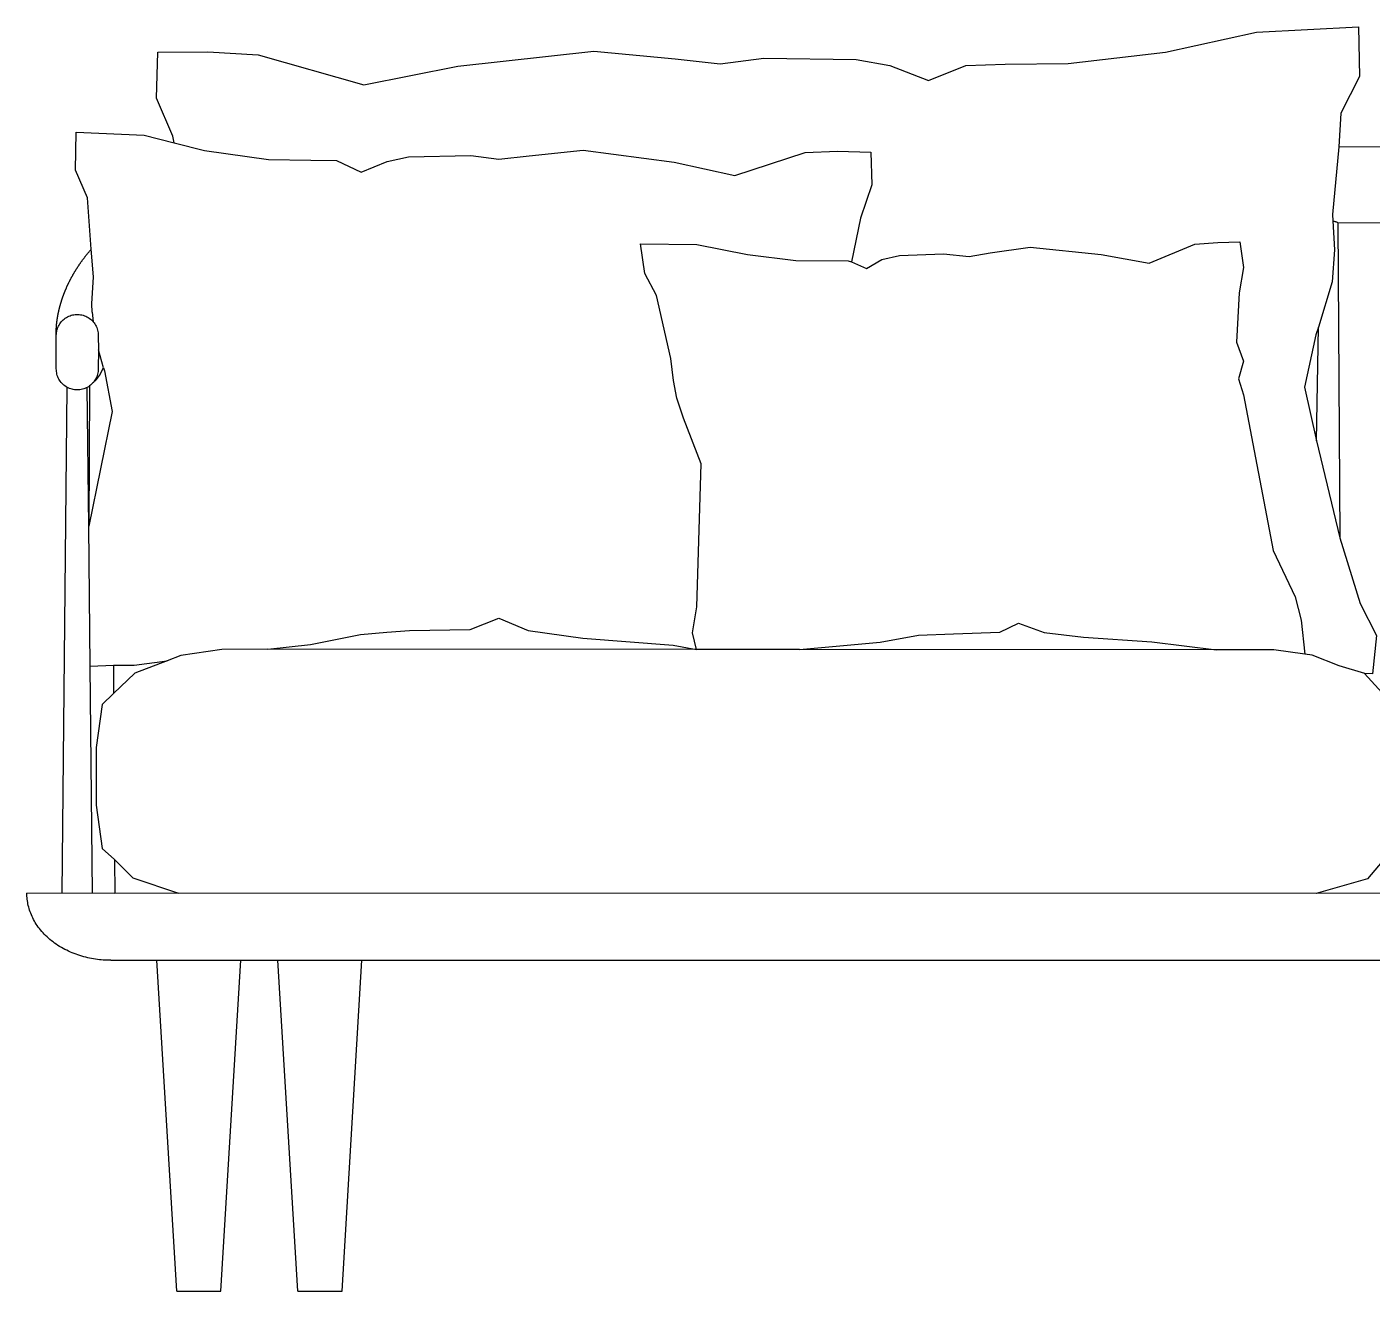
# Model space of a CAD drawing. Header units: inches. Extents: x 0 to 7318, y 0 to 812.
# Drawn here: x 3863 to 4665, y 1 to 755 of the extents above; entities that cross this region are included whole.
import ezdxf

# ---------------------------------------------------------------- set-up
doc = ezdxf.new("R2010")
doc.units = ezdxf.units.IN
doc.header["$MEASUREMENT"] = 0

# ---------------------------------------------------------------- blocks, each defined once
blk = doc.blocks.new('SC2_FRONT')
at = {"color": 7}
for points in [[(3902.28, 585.05, 0), (3902.17, 590.02, 0), (3903.01, 606.08, 0), (3901.76, 622.48, 0), (3899.59, 653.02, 0), (3892.37, 669.58, 0), (3892.79, 692.16, 0), (3933.19, 690.41, 0), (3951.18, 685.97, 0), (3950.37, 689.78, 0), (3940.62, 712.5, 0), (3941.39, 739.92, 0), (3971.27, 740.13, 0), (4001.21, 738.3, 0), (4064.33, 720.56, 0), (4120.3, 731.5, 0), (4201.46, 740.5, 0), (4249.82, 736.06, 0), (4276.75, 733.05, 0), (4302.78, 736.41, 0), (4357.83, 735.5, 0), (4377.82, 732.06, 0), (4400.83, 723.09, 0), (4423.2, 732.06, 0), (4446.7, 732.76, 0), (4484.22, 733.26, 0), (4542.16, 739.92, 0), (4596.44, 751.77, 0), (4657.19, 754.99, 0), (4657.83, 725.47, 0), (4646.74, 703.58, 0), (4645.48, 683.6, 0)], [(3951.18, 685.97, 0), (3969.17, 681.25, 0), (4007.46, 675.92, 0), (4032.57, 675.64, 0), (4048, 675.36, 0), (4062.73, 668.35, 0), (4078.16, 674.8, 0), (4090.79, 677.61, 0), (4127.96, 678.31, 0), (4144.79, 676.06, 0), (4162.89, 678.17, 0), (4195.01, 681.53, 0), (4249.3, 674.38, 0), (4285.49, 666.52, 0), (4327.29, 680.13, 0), (4346.65, 680.83, 0), (4366.43, 680.41, 0), (4367.13, 660.91, 0), (4360.4, 640.99, 0), (4354.95, 614.9, 0), (4363.9, 610.98, 0), (4373.02, 616.45, 0), (4383.54, 618.69, 0), (4409.91, 619.81, 0), (4425.06, 618.13, 0), (4437.69, 620.37, 0), (4461.54, 623.74, 0), (4503.76, 619.25, 0), (4532.52, 614.2, 0), (4559.59, 625.56, 0), (4573.34, 626.4, 0), (4586.52, 626.83, 0), (4588.63, 611.68, 0), (4586.1, 596.53, 0), (4584.56, 567.07, 0), (4588.63, 555.71, 0), (4585.68, 545.18, 0), (4588.77, 535.65, 0), (4606.44, 442.92, 0), (4619.49, 415.29, 0), (4623.13, 401.4, 0), (4625.3, 381.12, 0)], [(4645.48, 683.6, 0), (4641.77, 643.23, 0), (4641.99, 639.4, 0)], [(4645.48, 683.6, 0), (4685.41, 683.64, 0)], [(4641.99, 639.4, 0), (4642.92, 622.12, 0), (4641.52, 603.07, 0), (4633.33, 576.09, 0), (4631.84, 571.45, 0), (4625.04, 540.24, 0), (4632.26, 508.34, 0), (4633.33, 576.09, 0)], [(4641.99, 639.4, 0), (4642.42, 639.23, 0)], [(4642.42, 639.23, 0), (4642.79, 639.11, 0)], [(4642.79, 639.11, 0), (4643.16, 639.02, 0)], [(4643.16, 639.02, 0), (4643.49, 638.95, 0)], [(4643.49, 638.95, 0), (4643.82, 638.81, 0)], [(4643.82, 638.81, 0), (4644.15, 638.78, 0)], [(4644.15, 638.78, 0), (4644.55, 638.57, 0)], [(4644.55, 638.57, 0), (4644.92, 638.24, 0)], [(4644.92, 638.24, 0), (4692.69, 638.38, 0)], [(4644.92, 638.24, 0), (4646.19, 450.46, 0)], [(4262.55, 383.79, 0), (4260.17, 393.9, 0), (4262.85, 409.33, 0), (4265.36, 494.61, 0), (4254.84, 521.68, 0), (4250.78, 533.75, 0), (4248.81, 544.27, 0), (4247.27, 557.31, 0), (4238.71, 594.91, 0), (4231.84, 607.95, 0), (4229.17, 625.77, 0), (4262.7, 625.35, 0), (4293, 619.31, 0), (4321.9, 615.81, 0), (4353.03, 615.62, 0)], [(3897.63, 617.47, 0), (3897.81, 617.71, 0)], [(3897.81, 617.71, 0), (3898, 617.94, 0)], [(3898, 617.94, 0), (3898.18, 618.18, 0)], [(3898.18, 618.18, 0), (3898.36, 618.41, 0)], [(3898.36, 618.41, 0), (3898.55, 618.65, 0)], [(3898.55, 618.65, 0), (3898.73, 618.88, 0)], [(3898.73, 618.88, 0), (3898.92, 619.12, 0)], [(3898.92, 619.12, 0), (3899.11, 619.35, 0)], [(3899.11, 619.35, 0), (3899.3, 619.59, 0)], [(3899.3, 619.59, 0), (3899.49, 619.83, 0)], [(3899.49, 619.83, 0), (3899.68, 620.06, 0)], [(3899.68, 620.06, 0), (3899.88, 620.3, 0)], [(3899.88, 620.3, 0), (3900.07, 620.53, 0)], [(3900.07, 620.53, 0), (3900.27, 620.77, 0)], [(3900.27, 620.77, 0), (3900.47, 621.01, 0)], [(3900.47, 621.01, 0), (3900.67, 621.24, 0)], [(3900.67, 621.24, 0), (3900.87, 621.48, 0)], [(3900.87, 621.48, 0), (3901.07, 621.72, 0)], [(3901.07, 621.72, 0), (3901.27, 621.95, 0)], [(3901.27, 621.95, 0), (3901.48, 622.19, 0)], [(3901.48, 622.19, 0), (3901.76, 622.48, 0)], [(3892.11, 609.39, 0), (3892.25, 609.61, 0)], [(3892.25, 609.61, 0), (3892.39, 609.84, 0)], [(3892.39, 609.84, 0), (3892.53, 610.07, 0)], [(3892.53, 610.07, 0), (3892.67, 610.3, 0)], [(3892.67, 610.3, 0), (3892.81, 610.52, 0)], [(3892.81, 610.52, 0), (3892.95, 610.75, 0)], [(3892.95, 610.75, 0), (3893.1, 610.98, 0)], [(3893.1, 610.98, 0), (3893.25, 611.21, 0)], [(3893.25, 611.21, 0), (3893.39, 611.44, 0)], [(3893.39, 611.44, 0), (3893.54, 611.67, 0)], [(3893.54, 611.67, 0), (3893.69, 611.9, 0)], [(3893.69, 611.9, 0), (3893.84, 612.13, 0)], [(3893.84, 612.13, 0), (3893.99, 612.36, 0)], [(3893.99, 612.36, 0), (3894.15, 612.59, 0)], [(3894.15, 612.59, 0), (3894.3, 612.82, 0)], [(3894.3, 612.82, 0), (3894.45, 613.05, 0)], [(3894.45, 613.05, 0), (3894.61, 613.28, 0)], [(3894.61, 613.28, 0), (3894.77, 613.51, 0)], [(3894.77, 613.51, 0), (3894.93, 613.74, 0)], [(3894.93, 613.74, 0), (3895.09, 613.98, 0)], [(3895.09, 613.98, 0), (3895.25, 614.21, 0)], [(3895.25, 614.21, 0), (3895.41, 614.44, 0)], [(3895.41, 614.44, 0), (3895.58, 614.67, 0)], [(3895.58, 614.67, 0), (3895.74, 614.9, 0)], [(3895.74, 614.9, 0), (3895.91, 615.14, 0)], [(3895.91, 615.14, 0), (3896.07, 615.37, 0)], [(3896.07, 615.37, 0), (3896.24, 615.6, 0)], [(3896.24, 615.6, 0), (3896.41, 615.84, 0)], [(3896.41, 615.84, 0), (3896.58, 616.07, 0)], [(3896.58, 616.07, 0), (3896.76, 616.3, 0)], [(3896.76, 616.3, 0), (3896.93, 616.54, 0)], [(3896.93, 616.54, 0), (3897.1, 616.77, 0)], [(3897.1, 616.77, 0), (3897.28, 617, 0)], [(3897.28, 617, 0), (3897.46, 617.24, 0)], [(3897.46, 617.24, 0), (3897.63, 617.47, 0)], [(4353.03, 615.62, 0), (4354.95, 614.9, 0)], [(3887.84, 601.44, 0), (3887.94, 601.66, 0)], [(3887.94, 601.66, 0), (3888.04, 601.87, 0)], [(3888.04, 601.87, 0), (3888.15, 602.09, 0)], [(3888.15, 602.09, 0), (3888.25, 602.3, 0)], [(3888.25, 602.3, 0), (3888.35, 602.52, 0)], [(3888.35, 602.52, 0), (3888.46, 602.73, 0)], [(3888.46, 602.73, 0), (3888.57, 602.95, 0)], [(3888.57, 602.95, 0), (3888.68, 603.17, 0)], [(3888.68, 603.17, 0), (3888.78, 603.38, 0)], [(3888.78, 603.38, 0), (3888.89, 603.6, 0)], [(3888.89, 603.6, 0), (3889, 603.82, 0)], [(3889, 603.82, 0), (3889.12, 604.04, 0)], [(3889.12, 604.04, 0), (3889.23, 604.26, 0)], [(3889.23, 604.26, 0), (3889.34, 604.48, 0)], [(3889.34, 604.48, 0), (3889.46, 604.7, 0)], [(3889.46, 604.7, 0), (3889.57, 604.92, 0)], [(3889.57, 604.92, 0), (3889.69, 605.14, 0)], [(3889.69, 605.14, 0), (3889.81, 605.36, 0)], [(3889.81, 605.36, 0), (3889.93, 605.58, 0)], [(3889.93, 605.58, 0), (3890.05, 605.8, 0)], [(3890.05, 605.8, 0), (3890.17, 606.02, 0)], [(3890.17, 606.02, 0), (3890.29, 606.24, 0)], [(3890.29, 606.24, 0), (3890.41, 606.47, 0)], [(3890.41, 606.47, 0), (3890.54, 606.69, 0)], [(3890.54, 606.69, 0), (3890.66, 606.91, 0)], [(3890.66, 606.91, 0), (3890.79, 607.14, 0)], [(3890.79, 607.14, 0), (3890.92, 607.36, 0)], [(3890.92, 607.36, 0), (3891.04, 607.58, 0)], [(3891.04, 607.58, 0), (3891.17, 607.81, 0)], [(3891.17, 607.81, 0), (3891.3, 608.03, 0)], [(3891.3, 608.03, 0), (3891.43, 608.26, 0)], [(3891.43, 608.26, 0), (3891.57, 608.48, 0)], [(3891.57, 608.48, 0), (3891.7, 608.71, 0)], [(3891.7, 608.71, 0), (3891.84, 608.93, 0)], [(3891.84, 608.93, 0), (3891.97, 609.16, 0)], [(3891.97, 609.16, 0), (3892.11, 609.39, 0)], [(3884.6, 593.46, 0), (3884.67, 593.66, 0)], [(3884.67, 593.66, 0), (3884.73, 593.85, 0)], [(3884.73, 593.85, 0), (3884.8, 594.05, 0)], [(3884.8, 594.05, 0), (3884.87, 594.24, 0)], [(3884.87, 594.24, 0), (3884.94, 594.44, 0)], [(3884.94, 594.44, 0), (3885.01, 594.64, 0)], [(3885.01, 594.64, 0), (3885.09, 594.84, 0)], [(3885.09, 594.84, 0), (3885.16, 595.04, 0)], [(3885.16, 595.04, 0), (3885.23, 595.24, 0)], [(3885.23, 595.24, 0), (3885.31, 595.44, 0)], [(3885.31, 595.44, 0), (3885.38, 595.64, 0)], [(3885.38, 595.64, 0), (3885.46, 595.84, 0)], [(3885.46, 595.84, 0), (3885.53, 596.04, 0)], [(3885.53, 596.04, 0), (3885.61, 596.24, 0)], [(3885.61, 596.24, 0), (3885.69, 596.44, 0)], [(3885.69, 596.44, 0), (3885.77, 596.64, 0)], [(3885.77, 596.64, 0), (3885.85, 596.85, 0)], [(3885.85, 596.85, 0), (3885.93, 597.05, 0)], [(3885.93, 597.05, 0), (3886.01, 597.26, 0)], [(3886.01, 597.26, 0), (3886.1, 597.46, 0)], [(3886.1, 597.46, 0), (3886.18, 597.67, 0)], [(3886.18, 597.67, 0), (3886.26, 597.87, 0)], [(3886.26, 597.87, 0), (3886.35, 598.08, 0)], [(3886.35, 598.08, 0), (3886.44, 598.28, 0)], [(3886.44, 598.28, 0), (3886.52, 598.49, 0)], [(3886.52, 598.49, 0), (3886.61, 598.7, 0)], [(3886.61, 598.7, 0), (3886.7, 598.91, 0)], [(3886.7, 598.91, 0), (3886.79, 599.12, 0)], [(3886.79, 599.12, 0), (3886.88, 599.33, 0)], [(3886.88, 599.33, 0), (3886.97, 599.53, 0)], [(3886.97, 599.53, 0), (3887.07, 599.74, 0)], [(3887.07, 599.74, 0), (3887.16, 599.96, 0)], [(3887.16, 599.96, 0), (3887.25, 600.17, 0)], [(3887.25, 600.17, 0), (3887.35, 600.38, 0)], [(3887.35, 600.38, 0), (3887.44, 600.59, 0)], [(3887.44, 600.59, 0), (3887.54, 600.8, 0)], [(3887.54, 600.8, 0), (3887.64, 601.02, 0)], [(3887.64, 601.02, 0), (3887.74, 601.23, 0)], [(3887.74, 601.23, 0), (3887.84, 601.44, 0)], [(3882.31, 585.36, 0), (3882.35, 585.52, 0)], [(3882.35, 585.52, 0), (3882.39, 585.69, 0)], [(3882.39, 585.69, 0), (3882.42, 585.85, 0)], [(3882.42, 585.85, 0), (3882.46, 586.02, 0)], [(3882.46, 586.02, 0), (3882.5, 586.19, 0)], [(3882.5, 586.19, 0), (3882.54, 586.36, 0)], [(3882.54, 586.36, 0), (3882.58, 586.53, 0)], [(3882.58, 586.53, 0), (3882.62, 586.7, 0)], [(3882.62, 586.7, 0), (3882.66, 586.87, 0)], [(3882.66, 586.87, 0), (3882.7, 587.04, 0)], [(3882.7, 587.04, 0), (3882.75, 587.21, 0)], [(3882.75, 587.21, 0), (3882.79, 587.38, 0)], [(3882.79, 587.38, 0), (3882.83, 587.56, 0)], [(3882.83, 587.56, 0), (3882.88, 587.73, 0)], [(3882.88, 587.73, 0), (3882.92, 587.91, 0)], [(3882.92, 587.91, 0), (3882.97, 588.08, 0)], [(3882.97, 588.08, 0), (3883.02, 588.26, 0)], [(3883.02, 588.26, 0), (3883.06, 588.44, 0)], [(3883.06, 588.44, 0), (3883.11, 588.62, 0)], [(3883.11, 588.62, 0), (3883.16, 588.79, 0)], [(3883.16, 588.79, 0), (3883.21, 588.97, 0)], [(3883.21, 588.97, 0), (3883.26, 589.15, 0)], [(3883.26, 589.15, 0), (3883.31, 589.33, 0)], [(3883.31, 589.33, 0), (3883.36, 589.51, 0)], [(3883.36, 589.51, 0), (3883.41, 589.7, 0)], [(3883.41, 589.7, 0), (3883.46, 589.88, 0)], [(3883.46, 589.88, 0), (3883.52, 590.06, 0)], [(3883.52, 590.06, 0), (3883.57, 590.24, 0)], [(3883.57, 590.24, 0), (3883.63, 590.43, 0)], [(3883.63, 590.43, 0), (3883.68, 590.61, 0)], [(3883.68, 590.61, 0), (3883.74, 590.8, 0)], [(3883.74, 590.8, 0), (3883.79, 590.99, 0)], [(3883.79, 590.99, 0), (3883.85, 591.17, 0)], [(3883.85, 591.17, 0), (3883.91, 591.36, 0)], [(3883.91, 591.36, 0), (3883.97, 591.55, 0)], [(3883.97, 591.55, 0), (3884.03, 591.74, 0)], [(3884.03, 591.74, 0), (3884.09, 591.93, 0)], [(3884.09, 591.93, 0), (3884.15, 592.12, 0)], [(3884.15, 592.12, 0), (3884.21, 592.31, 0)], [(3884.21, 592.31, 0), (3884.27, 592.5, 0)], [(3884.27, 592.5, 0), (3884.34, 592.69, 0)], [(3884.34, 592.69, 0), (3884.4, 592.88, 0)], [(3884.4, 592.88, 0), (3884.47, 593.08, 0)], [(3884.47, 593.08, 0), (3884.53, 593.27, 0)], [(3884.53, 593.27, 0), (3884.6, 593.46, 0)], [(3881.06, 577.41, 0), (3881.07, 577.53, 0)], [(3881.07, 577.53, 0), (3881.08, 577.64, 0)], [(3881.08, 577.64, 0), (3881.09, 577.76, 0)], [(3881.09, 577.76, 0), (3881.1, 577.88, 0)], [(3881.1, 577.88, 0), (3881.11, 578, 0)], [(3881.11, 578, 0), (3881.13, 578.13, 0)], [(3881.13, 578.13, 0), (3881.14, 578.25, 0)], [(3881.14, 578.25, 0), (3881.15, 578.37, 0)], [(3881.15, 578.37, 0), (3881.17, 578.5, 0)], [(3881.17, 578.5, 0), (3881.18, 578.63, 0)], [(3881.18, 578.63, 0), (3881.2, 578.75, 0)], [(3881.2, 578.75, 0), (3881.21, 578.88, 0)], [(3881.21, 578.88, 0), (3881.23, 579.01, 0)], [(3881.23, 579.01, 0), (3881.24, 579.14, 0)], [(3881.24, 579.14, 0), (3881.26, 579.27, 0)], [(3881.26, 579.27, 0), (3881.27, 579.4, 0)], [(3881.27, 579.4, 0), (3881.29, 579.53, 0)], [(3881.29, 579.53, 0), (3881.31, 579.67, 0)], [(3881.31, 579.67, 0), (3881.33, 579.8, 0)], [(3881.33, 579.8, 0), (3881.34, 579.94, 0)], [(3881.34, 579.94, 0), (3881.36, 580.07, 0)], [(3881.36, 580.07, 0), (3881.38, 580.21, 0)], [(3881.38, 580.21, 0), (3881.4, 580.35, 0)], [(3881.4, 580.35, 0), (3881.42, 580.49, 0)], [(3881.42, 580.49, 0), (3881.44, 580.62, 0)], [(3881.44, 580.62, 0), (3881.46, 580.77, 0)], [(3881.46, 580.77, 0), (3881.48, 580.91, 0)], [(3881.48, 580.91, 0), (3881.51, 581.05, 0)], [(3881.51, 581.05, 0), (3881.53, 581.19, 0)], [(3881.53, 581.19, 0), (3881.55, 581.33, 0)], [(3881.55, 581.33, 0), (3881.57, 581.48, 0)], [(3881.57, 581.48, 0), (3881.6, 581.62, 0)], [(3881.6, 581.62, 0), (3881.62, 581.77, 0)], [(3881.62, 581.77, 0), (3881.65, 581.92, 0)], [(3881.65, 581.92, 0), (3881.67, 582.07, 0)], [(3881.67, 582.07, 0), (3881.69, 582.21, 0)], [(3881.69, 582.21, 0), (3881.72, 582.36, 0)], [(3881.72, 582.36, 0), (3881.75, 582.51, 0)], [(3881.75, 582.51, 0), (3881.77, 582.66, 0)], [(3881.77, 582.66, 0), (3881.8, 582.82, 0)], [(3881.8, 582.82, 0), (3881.83, 582.97, 0)], [(3881.83, 582.97, 0), (3881.86, 583.12, 0)], [(3881.86, 583.12, 0), (3881.89, 583.28, 0)], [(3881.89, 583.28, 0), (3881.92, 583.43, 0)], [(3881.92, 583.43, 0), (3881.95, 583.59, 0)], [(3881.95, 583.59, 0), (3881.98, 583.75, 0)], [(3881.98, 583.75, 0), (3882.01, 583.9, 0)], [(3882.01, 583.9, 0), (3882.04, 584.06, 0)], [(3882.04, 584.06, 0), (3882.07, 584.22, 0)], [(3882.07, 584.22, 0), (3882.1, 584.38, 0)], [(3882.1, 584.38, 0), (3882.14, 584.54, 0)], [(3882.14, 584.54, 0), (3882.17, 584.7, 0)], [(3882.17, 584.7, 0), (3882.2, 584.86, 0)], [(3882.2, 584.86, 0), (3882.24, 585.03, 0)], [(3882.24, 585.03, 0), (3882.27, 585.19, 0)], [(3882.27, 585.19, 0), (3882.31, 585.36, 0)], [(3882.51, 577.23, 0), (3882.92, 577.92, 0)], [(3882.92, 577.92, 0), (3883.38, 578.57, 0)], [(3883.38, 578.57, 0), (3883.88, 579.2, 0)], [(3883.88, 579.2, 0), (3884.42, 579.79, 0)], [(3884.42, 579.79, 0), (3884.99, 580.35, 0)], [(3884.99, 580.35, 0), (3885.6, 580.87, 0)], [(3885.6, 580.87, 0), (3886.25, 581.35, 0)], [(3886.25, 581.35, 0), (3886.92, 581.79, 0)], [(3886.92, 581.79, 0), (3887.61, 582.18, 0)], [(3887.61, 582.18, 0), (3888.34, 582.53, 0)], [(3888.34, 582.53, 0), (3889.08, 582.83, 0)], [(3889.08, 582.83, 0), (3889.84, 583.08, 0)], [(3889.84, 583.08, 0), (3890.61, 583.28, 0)], [(3890.61, 583.28, 0), (3891.4, 583.44, 0)], [(3891.4, 583.44, 0), (3892.2, 583.54, 0)], [(3892.2, 583.54, 0), (3893, 583.59, 0)], [(3893, 583.59, 0), (3893.8, 583.59, 0)], [(3893.8, 583.59, 0), (3894.6, 583.54, 0)], [(3894.6, 583.54, 0), (3895.39, 583.44, 0)], [(3895.39, 583.44, 0), (3896.18, 583.28, 0)], [(3896.18, 583.28, 0), (3896.95, 583.08, 0)], [(3896.95, 583.08, 0), (3897.71, 582.83, 0)], [(3897.71, 582.83, 0), (3898.46, 582.53, 0)], [(3898.46, 582.53, 0), (3899.18, 582.18, 0)], [(3899.18, 582.18, 0), (3899.88, 581.81, 0)], [(3899.88, 581.81, 0), (3900.55, 581.35, 0)], [(3900.55, 581.35, 0), (3901.19, 580.87, 0)], [(3901.19, 580.87, 0), (3901.8, 580.35, 0)], [(3901.8, 580.35, 0), (3902.38, 579.79, 0)], [(3902.28, 585.05, 0), (3902.93, 579.2, 0)], [(3902.38, 579.79, 0), (3902.93, 579.2, 0)], [(3902.93, 579.2, 0), (3903.41, 578.57, 0)], [(3903.41, 578.57, 0), (3903.87, 577.92, 0)], [(3903.87, 577.92, 0), (3904.29, 577.23, 0)], [(3880.84, 573.68, 0), (3880.85, 573.76, 0)], [(3880.84, 573.6, 0), (3880.84, 573.68, 0)], [(3880.84, 573.53, 0), (3880.84, 573.6, 0)], [(3880.84, 573.45, 0), (3880.84, 573.53, 0)], [(3880.84, 573.38, 0), (3880.84, 573.45, 0)], [(3880.84, 573.3, 0), (3880.84, 573.38, 0)], [(3880.84, 573.23, 0), (3880.84, 573.3, 0)], [(3880.84, 573.16, 0), (3880.84, 573.23, 0)], [(3880.84, 573.09, 0), (3880.84, 573.16, 0)], [(3880.84, 573.02, 0), (3880.84, 573.09, 0)], [(3880.84, 572.95, 0), (3880.84, 573.02, 0)], [(3880.84, 572.89, 0), (3880.84, 572.95, 0)], [(3880.84, 572.82, 0), (3880.84, 572.89, 0)], [(3880.84, 572.76, 0), (3880.84, 572.82, 0)], [(3880.84, 572.7, 0), (3880.84, 572.76, 0)], [(3880.84, 572.63, 0), (3880.84, 572.7, 0)], [(3880.84, 572.57, 0), (3880.84, 572.63, 0)], [(3880.84, 572.51, 0), (3880.84, 572.57, 0)], [(3880.84, 572.46, 0), (3880.84, 572.51, 0)], [(3880.84, 572.4, 0), (3880.84, 572.46, 0)], [(3880.84, 572.34, 0), (3880.84, 572.4, 0)], [(3880.84, 572.29, 0), (3880.84, 572.34, 0)], [(3880.84, 572.23, 0), (3880.84, 572.29, 0)], [(3880.85, 572.18, 0), (3880.84, 572.23, 0)], [(3880.85, 574.08, 0), (3880.86, 574.17, 0)], [(3880.85, 574, 0), (3880.85, 574.08, 0)], [(3880.85, 573.92, 0), (3880.85, 574, 0)], [(3880.85, 573.84, 0), (3880.85, 573.92, 0)], [(3880.85, 573.76, 0), (3880.85, 573.84, 0)], [(3880.85, 572.13, 0), (3880.85, 572.18, 0)], [(3880.85, 572.08, 0), (3880.85, 572.13, 0)], [(3880.85, 572.03, 0), (3880.85, 572.08, 0)], [(3880.85, 571.98, 0), (3880.85, 572.03, 0)], [(3880.85, 571.94, 0), (3880.85, 571.98, 0)], [(3880.85, 571.89, 0), (3880.85, 571.94, 0)], [(3880.86, 571.85, 0), (3880.85, 571.89, 0)], [(3880.86, 574.43, 0), (3880.87, 574.52, 0)], [(3880.86, 574.34, 0), (3880.86, 574.43, 0)], [(3880.86, 574.25, 0), (3880.86, 574.34, 0)], [(3880.86, 574.17, 0), (3880.86, 574.25, 0)], [(3880.86, 571.81, 0), (3880.86, 571.85, 0)], [(3880.86, 571.76, 0), (3880.86, 571.81, 0)], [(3880.86, 571.72, 0), (3880.86, 571.76, 0)], [(3880.86, 571.68, 0), (3880.86, 571.72, 0)], [(3880.86, 571.65, 0), (3880.86, 571.68, 0)], [(3880.87, 571.61, 0), (3880.86, 571.65, 0)], [(3880.87, 574.7, 0), (3880.88, 574.79, 0)], [(3880.87, 574.61, 0), (3880.87, 574.7, 0)], [(3880.87, 574.52, 0), (3880.87, 574.61, 0)], [(3880.87, 571.57, 0), (3880.87, 571.61, 0)], [(3880.87, 571.54, 0), (3880.87, 571.57, 0)], [(3880.87, 571.51, 0), (3880.87, 571.54, 0)], [(3880.87, 571.48, 0), (3880.87, 571.51, 0)], [(3880.87, 571.45, 0), (3880.87, 571.48, 0)], [(3880.88, 571.42, 0), (3880.87, 571.45, 0)], [(3880.88, 574.88, 0), (3880.89, 574.97, 0)], [(3880.88, 574.79, 0), (3880.88, 574.88, 0)], [(3880.88, 571.39, 0), (3880.88, 571.42, 0)], [(3880.88, 571.36, 0), (3880.88, 571.39, 0)], [(3880.88, 571.34, 0), (3880.88, 571.36, 0)], [(3880.89, 575.07, 0), (3880.9, 575.16, 0)], [(3880.89, 574.97, 0), (3880.89, 575.07, 0)], [(3880.9, 575.26, 0), (3880.91, 575.36, 0)], [(3880.9, 575.16, 0), (3880.9, 575.26, 0)], [(3880.9, 571.1, 0), (3880.92, 571.9, 0)], [(3880.9, 551.1, 0), (3880.9, 571.1, 0)], [(3880.91, 575.46, 0), (3880.92, 575.56, 0)], [(3880.91, 575.36, 0), (3880.91, 575.46, 0)], [(3880.92, 575.66, 0), (3880.93, 575.76, 0)], [(3880.92, 575.56, 0), (3880.92, 575.66, 0)], [(3880.92, 571.9, 0), (3881, 572.7, 0)], [(3880.93, 575.76, 0), (3880.94, 575.86, 0)], [(3880.94, 575.97, 0), (3880.95, 576.07, 0)], [(3880.94, 575.86, 0), (3880.94, 575.97, 0)], [(3880.95, 576.07, 0), (3880.96, 576.18, 0)], [(3880.96, 576.28, 0), (3880.97, 576.39, 0)], [(3880.96, 576.18, 0), (3880.96, 576.28, 0)], [(3880.97, 576.39, 0), (3880.98, 576.5, 0)], [(3880.98, 576.5, 0), (3880.99, 576.61, 0)], [(3880.99, 576.61, 0), (3881, 576.72, 0)], [(3881, 576.72, 0), (3881.01, 576.83, 0)], [(3881, 572.7, 0), (3881.13, 573.49, 0)], [(3881.01, 576.83, 0), (3881.02, 576.95, 0)], [(3881.02, 576.95, 0), (3881.03, 577.06, 0)], [(3881.03, 577.06, 0), (3881.04, 577.17, 0)], [(3881.04, 577.17, 0), (3881.05, 577.29, 0)], [(3881.05, 577.29, 0), (3881.06, 577.41, 0)], [(3881.13, 573.49, 0), (3881.31, 574.27, 0)], [(3881.31, 574.27, 0), (3881.53, 575.04, 0)], [(3881.53, 575.04, 0), (3881.81, 575.79, 0)], [(3881.81, 575.79, 0), (3882.13, 576.52, 0)], [(3882.13, 576.52, 0), (3882.51, 577.23, 0)], [(3904.29, 577.23, 0), (3904.66, 576.52, 0)], [(3904.66, 576.52, 0), (3904.98, 575.79, 0)], [(3904.98, 575.79, 0), (3905.26, 575.04, 0)], [(3905.26, 575.04, 0), (3905.49, 574.27, 0)], [(3905.49, 574.27, 0), (3905.67, 573.49, 0)], [(3905.67, 573.49, 0), (3905.79, 572.7, 0)], [(3905.79, 572.7, 0), (3905.87, 571.9, 0)], [(3905.87, 571.9, 0), (3905.9, 571.1, 0)], [(3905.9, 571.1, 0), (3905.96, 562.46, 0), (3905.9, 551.1, 0)], [(3909.11, 551.77, 0), (3905.96, 562.46, 0)], [(3880.92, 550.31, 0), (3880.9, 551.1, 0)], [(3881, 549.53, 0), (3880.92, 550.31, 0)], [(3881.12, 548.76, 0), (3881, 549.53, 0)], [(3881.29, 547.99, 0), (3881.12, 548.76, 0)], [(3881.51, 547.24, 0), (3881.29, 547.99, 0)], [(3881.77, 546.5, 0), (3881.51, 547.24, 0)], [(3882.09, 545.78, 0), (3881.77, 546.5, 0)], [(3882.44, 545.08, 0), (3882.09, 545.78, 0)], [(3902.51, 542.55, 0), (3904.77, 544.77, 0), (3906.59, 547.24, 0), (3909.11, 551.77, 0), (3909.6, 550.03, 0), (3914.21, 525.83, 0), (3900.38, 457.49, 0)], [(3904.71, 545.78, 0), (3904.35, 545.08, 0)], [(3905.02, 546.5, 0), (3904.71, 545.78, 0)], [(3905.28, 547.24, 0), (3905.02, 546.5, 0)], [(3905.5, 547.99, 0), (3905.28, 547.24, 0)], [(3905.68, 548.76, 0), (3905.5, 547.99, 0)], [(3905.8, 549.53, 0), (3905.68, 548.76, 0)], [(3905.87, 550.31, 0), (3905.8, 549.53, 0)], [(3905.9, 551.1, 0), (3905.87, 550.31, 0)], [(3882.84, 544.4, 0), (3882.44, 545.08, 0)], [(3883.28, 543.75, 0), (3882.84, 544.4, 0)], [(3883.76, 543.13, 0), (3883.28, 543.75, 0)], [(3884.28, 542.54, 0), (3883.76, 543.13, 0)], [(3884.84, 541.99, 0), (3884.28, 542.54, 0)], [(3884.4, 238.6, 0), (3887.46, 540.08, 0)], [(3885.43, 541.47, 0), (3884.84, 541.99, 0)], [(3886.05, 540.99, 0), (3885.43, 541.47, 0)], [(3886.7, 540.54, 0), (3886.05, 540.99, 0)], [(3887.37, 540.14, 0), (3886.7, 540.54, 0)], [(3888.07, 539.79, 0), (3887.37, 540.14, 0)], [(3888.79, 539.48, 0), (3888.07, 539.79, 0)], [(3889.53, 539.21, 0), (3888.79, 539.48, 0)], [(3890.29, 538.99, 0), (3889.53, 539.21, 0)], [(3891.05, 538.82, 0), (3890.29, 538.99, 0)], [(3891.83, 538.7, 0), (3891.05, 538.82, 0)], [(3892.61, 538.62, 0), (3891.83, 538.7, 0)], [(3893.4, 538.6, 0), (3892.61, 538.62, 0)], [(3894.18, 538.62, 0), (3893.4, 538.6, 0)], [(3894.96, 538.7, 0), (3894.18, 538.62, 0)], [(3895.74, 538.82, 0), (3894.96, 538.7, 0)], [(3896.51, 538.99, 0), (3895.74, 538.82, 0)], [(3897.26, 539.21, 0), (3896.51, 538.99, 0)], [(3898, 539.48, 0), (3897.26, 539.21, 0)], [(3898.72, 539.79, 0), (3898, 539.48, 0)], [(3899.39, 540.12, 0), (3898.72, 539.79, 0)], [(3900.09, 540.54, 0), (3899.39, 540.12, 0)], [(3902.4, 238.6, 0), (3901.17, 374.01, 0), (3900.38, 457.49, 0), (3899.39, 540.12, 0)], [(3900.74, 541, 0), (3900.09, 540.54, 0)], [(3900.74, 541, 0), (3900.38, 457.49, 0)], [(3901.36, 541.47, 0), (3900.74, 541, 0)], [(3901.95, 541.99, 0), (3901.36, 541.47, 0)], [(3902.51, 542.55, 0), (3901.95, 541.99, 0)], [(3903.03, 543.13, 0), (3902.51, 542.55, 0)], [(3903.51, 543.75, 0), (3903.03, 543.13, 0)], [(3903.95, 544.4, 0), (3903.51, 543.75, 0)], [(3904.35, 545.08, 0), (3903.95, 544.4, 0)], [(4632.26, 508.34, 0), (4646.19, 450.46, 0)], [(4646.18, 450.51, 0), (4658.24, 411.37, 0), (4668.06, 392.29, 0), (4665.67, 369.43, 0), (4660.9, 369.57, 0), (4677.6, 351.33, 0), (4680.68, 326.65, 0), (4680.77, 290.89, 0), (4677.89, 265.29, 0), (4662.67, 247.27, 0), (4631.94, 238.51, 0)], [(4007.04, 384.02, 0), (4032.36, 386.94, 0), (4062.22, 392.9, 0), (4077.89, 394.19, 0), (4091.48, 395.18, 0), (4127.58, 395.77, 0), (4144.65, 402.52, 0), (4162.2, 395.18, 0), (4194.78, 390.63, 0), (4248.65, 386.41, 0), (4262.67, 383.85, 0)], [(4323.96, 383.88, 0), (4372.06, 388.19, 0), (4394.97, 392.36, 0), (4415.8, 393.15, 0), (4443.37, 394.14, 0), (4454.58, 399.5, 0), (4469.86, 394.04, 0), (4493.37, 391.16, 0), (4534.13, 388.49, 0), (4572.62, 383.77, 0)], [(3901.17, 374.01, 0), (3914.92, 374.48, 0), (3927.27, 374.56, 0), (3946.96, 377.07, 0)], [(4661.13, 369.55, 0), (4645.7, 374.18, 0), (4629.7, 380.49, 0), (4625.3, 381.12, 0), (4606.7, 383.71, 0), (4572.62, 383.77, 0), (4323.96, 383.88, 0), (4262.67, 383.85, 0), (4007.04, 384.02, 0), (3979.49, 383.95, 0), (3955.15, 380.37, 0), (3946.96, 377.07, 0), (3927.8, 369.71, 0), (3915.05, 357.58, 0), (3908.3, 351.05, 0), (3904.64, 325.45, 0), (3904.64, 291.13, 0), (3908.21, 265.34, 0), (3915.67, 258.62, 0), (3926.47, 247.68, 0), (3953.85, 238.55, 0)], [(3914.92, 374.48, 0), (3915.05, 357.58, 0)], [(3915.67, 258.62, 0), (3915.77, 238.44, 0)], [(3863.38, 237.71, 0), (3863.37, 238.6, 0)], [(4675.9, 238.6, 0), (4631.94, 238.51, 0), (3953.85, 238.55, 0), (3915.77, 238.44, 0), (3863.37, 238.6, 0)], [(3863.42, 236.82, 0), (3863.38, 237.71, 0)], [(3863.48, 235.91, 0), (3863.42, 236.82, 0)], [(3863.57, 235, 0), (3863.48, 235.91, 0)], [(3863.69, 234.09, 0), (3863.57, 235, 0)], [(3863.83, 233.17, 0), (3863.69, 234.09, 0)], [(3864.01, 232.25, 0), (3863.83, 233.17, 0)], [(3864.21, 231.32, 0), (3864.01, 232.25, 0)], [(3864.43, 230.39, 0), (3864.21, 231.32, 0)], [(3864.69, 229.46, 0), (3864.43, 230.39, 0)], [(3864.98, 228.53, 0), (3864.69, 229.46, 0)], [(3865.3, 227.59, 0), (3864.98, 228.53, 0)], [(3865.65, 226.66, 0), (3865.3, 227.59, 0)], [(3866.03, 225.73, 0), (3865.65, 226.66, 0)], [(3866.44, 224.8, 0), (3866.03, 225.73, 0)], [(3866.88, 223.87, 0), (3866.44, 224.8, 0)], [(3867.35, 222.95, 0), (3866.88, 223.87, 0)], [(3867.86, 222.04, 0), (3867.35, 222.95, 0)], [(3868.39, 221.13, 0), (3867.86, 222.04, 0)], [(3868.96, 220.23, 0), (3868.39, 221.13, 0)], [(3869.55, 219.33, 0), (3868.96, 220.23, 0)], [(3870.18, 218.45, 0), (3869.55, 219.33, 0)], [(3870.84, 217.57, 0), (3870.18, 218.45, 0)], [(3871.52, 216.71, 0), (3870.84, 217.57, 0)], [(3872.24, 215.86, 0), (3871.52, 216.71, 0)], [(3872.98, 215.02, 0), (3872.24, 215.86, 0)], [(3873.75, 214.2, 0), (3872.98, 215.02, 0)], [(3874.55, 213.39, 0), (3873.75, 214.2, 0)], [(3875.38, 212.59, 0), (3874.55, 213.39, 0)], [(3876.23, 211.82, 0), (3875.38, 212.59, 0)], [(3877.11, 211.06, 0), (3876.23, 211.82, 0)], [(3878.02, 210.31, 0), (3877.11, 211.06, 0)], [(3878.94, 209.59, 0), (3878.02, 210.31, 0)], [(3879.89, 208.89, 0), (3878.94, 209.59, 0)], [(3880.86, 208.21, 0), (3879.89, 208.89, 0)], [(3881.86, 207.54, 0), (3880.86, 208.21, 0)], [(3882.87, 206.9, 0), (3881.86, 207.54, 0)], [(3883.9, 206.29, 0), (3882.87, 206.9, 0)], [(3884.95, 205.69, 0), (3883.9, 206.29, 0)], [(3886.01, 205.12, 0), (3884.95, 205.69, 0)], [(3887.09, 204.57, 0), (3886.01, 205.12, 0)], [(3888.18, 204.04, 0), (3887.09, 204.57, 0)], [(3889.29, 203.54, 0), (3888.18, 204.04, 0)], [(3890.41, 203.07, 0), (3889.29, 203.54, 0)], [(3891.53, 202.62, 0), (3890.41, 203.07, 0)], [(3892.67, 202.19, 0), (3891.53, 202.62, 0)], [(3893.82, 201.78, 0), (3892.67, 202.19, 0)], [(3894.97, 201.41, 0), (3893.82, 201.78, 0)], [(3896.12, 201.05, 0), (3894.97, 201.41, 0)], [(3897.28, 200.73, 0), (3896.12, 201.05, 0)], [(3898.45, 200.42, 0), (3897.28, 200.73, 0)], [(3899.61, 200.14, 0), (3898.45, 200.42, 0)], [(3900.78, 199.89, 0), (3899.61, 200.14, 0)], [(3901.95, 199.66, 0), (3900.78, 199.89, 0)], [(3903.11, 199.45, 0), (3901.95, 199.66, 0)], [(3904.27, 199.27, 0), (3903.11, 199.45, 0)], [(3905.43, 199.11, 0), (3904.27, 199.27, 0)], [(3906.59, 198.97, 0), (3905.43, 199.11, 0)], [(3907.74, 198.85, 0), (3906.59, 198.97, 0)], [(3908.88, 198.76, 0), (3907.74, 198.85, 0)], [(3910.01, 198.69, 0), (3908.88, 198.76, 0)], [(3911.14, 198.64, 0), (3910.01, 198.69, 0)], [(3912.26, 198.61, 0), (3911.14, 198.64, 0)], [(3913.37, 198.6, 0), (3912.26, 198.61, 0)], [(3913.37, 198.6, 0), (4675.9, 198.6, 0)], [(3952.71, 1.46, 0), (3940.89, 198.6, 0)], [(3979.04, 1.44, 0), (3990.9, 198.6, 0)], [(4024.86, 1.45, 0), (4013.06, 198.6, 0)], [(4051.26, 1.45, 0), (4063.07, 198.6, 0)], [(3952.71, 1.46, 0), (3979.04, 1.44, 0)], [(4024.86, 1.45, 0), (4051.26, 1.45, 0)]]:
    blk.add_polyline3d(points, dxfattribs=at)

msp = doc.modelspace()

# ---------------------------------------------------------------- block references
msp.add_blockref('SC2_FRONT', (0, 0))

doc.saveas('drawing.dxf')
